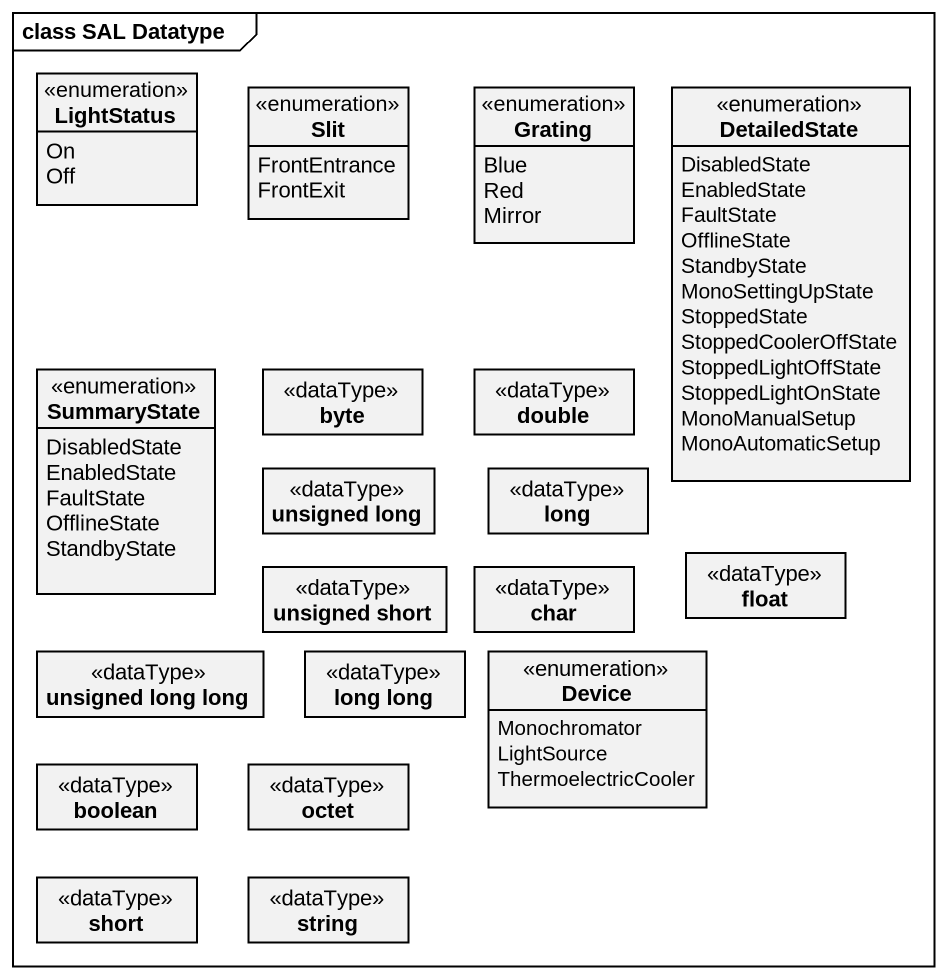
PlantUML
@startuml
mainframe class SAL Datatype
hide circle
hide empty members
enum LightStatus {
  On
  Off
}
enum Slit {
  FrontEntrance
  FrontExit
}
enum Grating {
  Blue
  Red
  Mirror
}
enum DetailedState {
  DisabledState
  EnabledState
  FaultState
  OfflineState
  StandbyState
  MonoSettingUpState
  StoppedState
  StoppedCoolerOffState
  StoppedLightOffState
  StoppedLightOnState
  MonoManualSetup
  MonoAutomaticSetup
}
enum SummaryState {
  DisabledState
  EnabledState
  FaultState
  OfflineState
  StandbyState
}
class byte <<dataType>>
class double <<dataType>>
class "unsigned long" as unsigned_long <<dataType>>
class long <<dataType>>
class float <<dataType>>
class "unsigned long long" as unsigned_long_long <<dataType>>
class "unsigned short" as unsigned_short <<dataType>>
class "long long" as long_long <<dataType>>
class char <<dataType>>
enum Device {
  Monochromator
  LightSource
  ThermoelectricCooler
}
class boolean <<dataType>>
class octet <<dataType>>
class short <<dataType>>
class string <<dataType>>
@enduml
